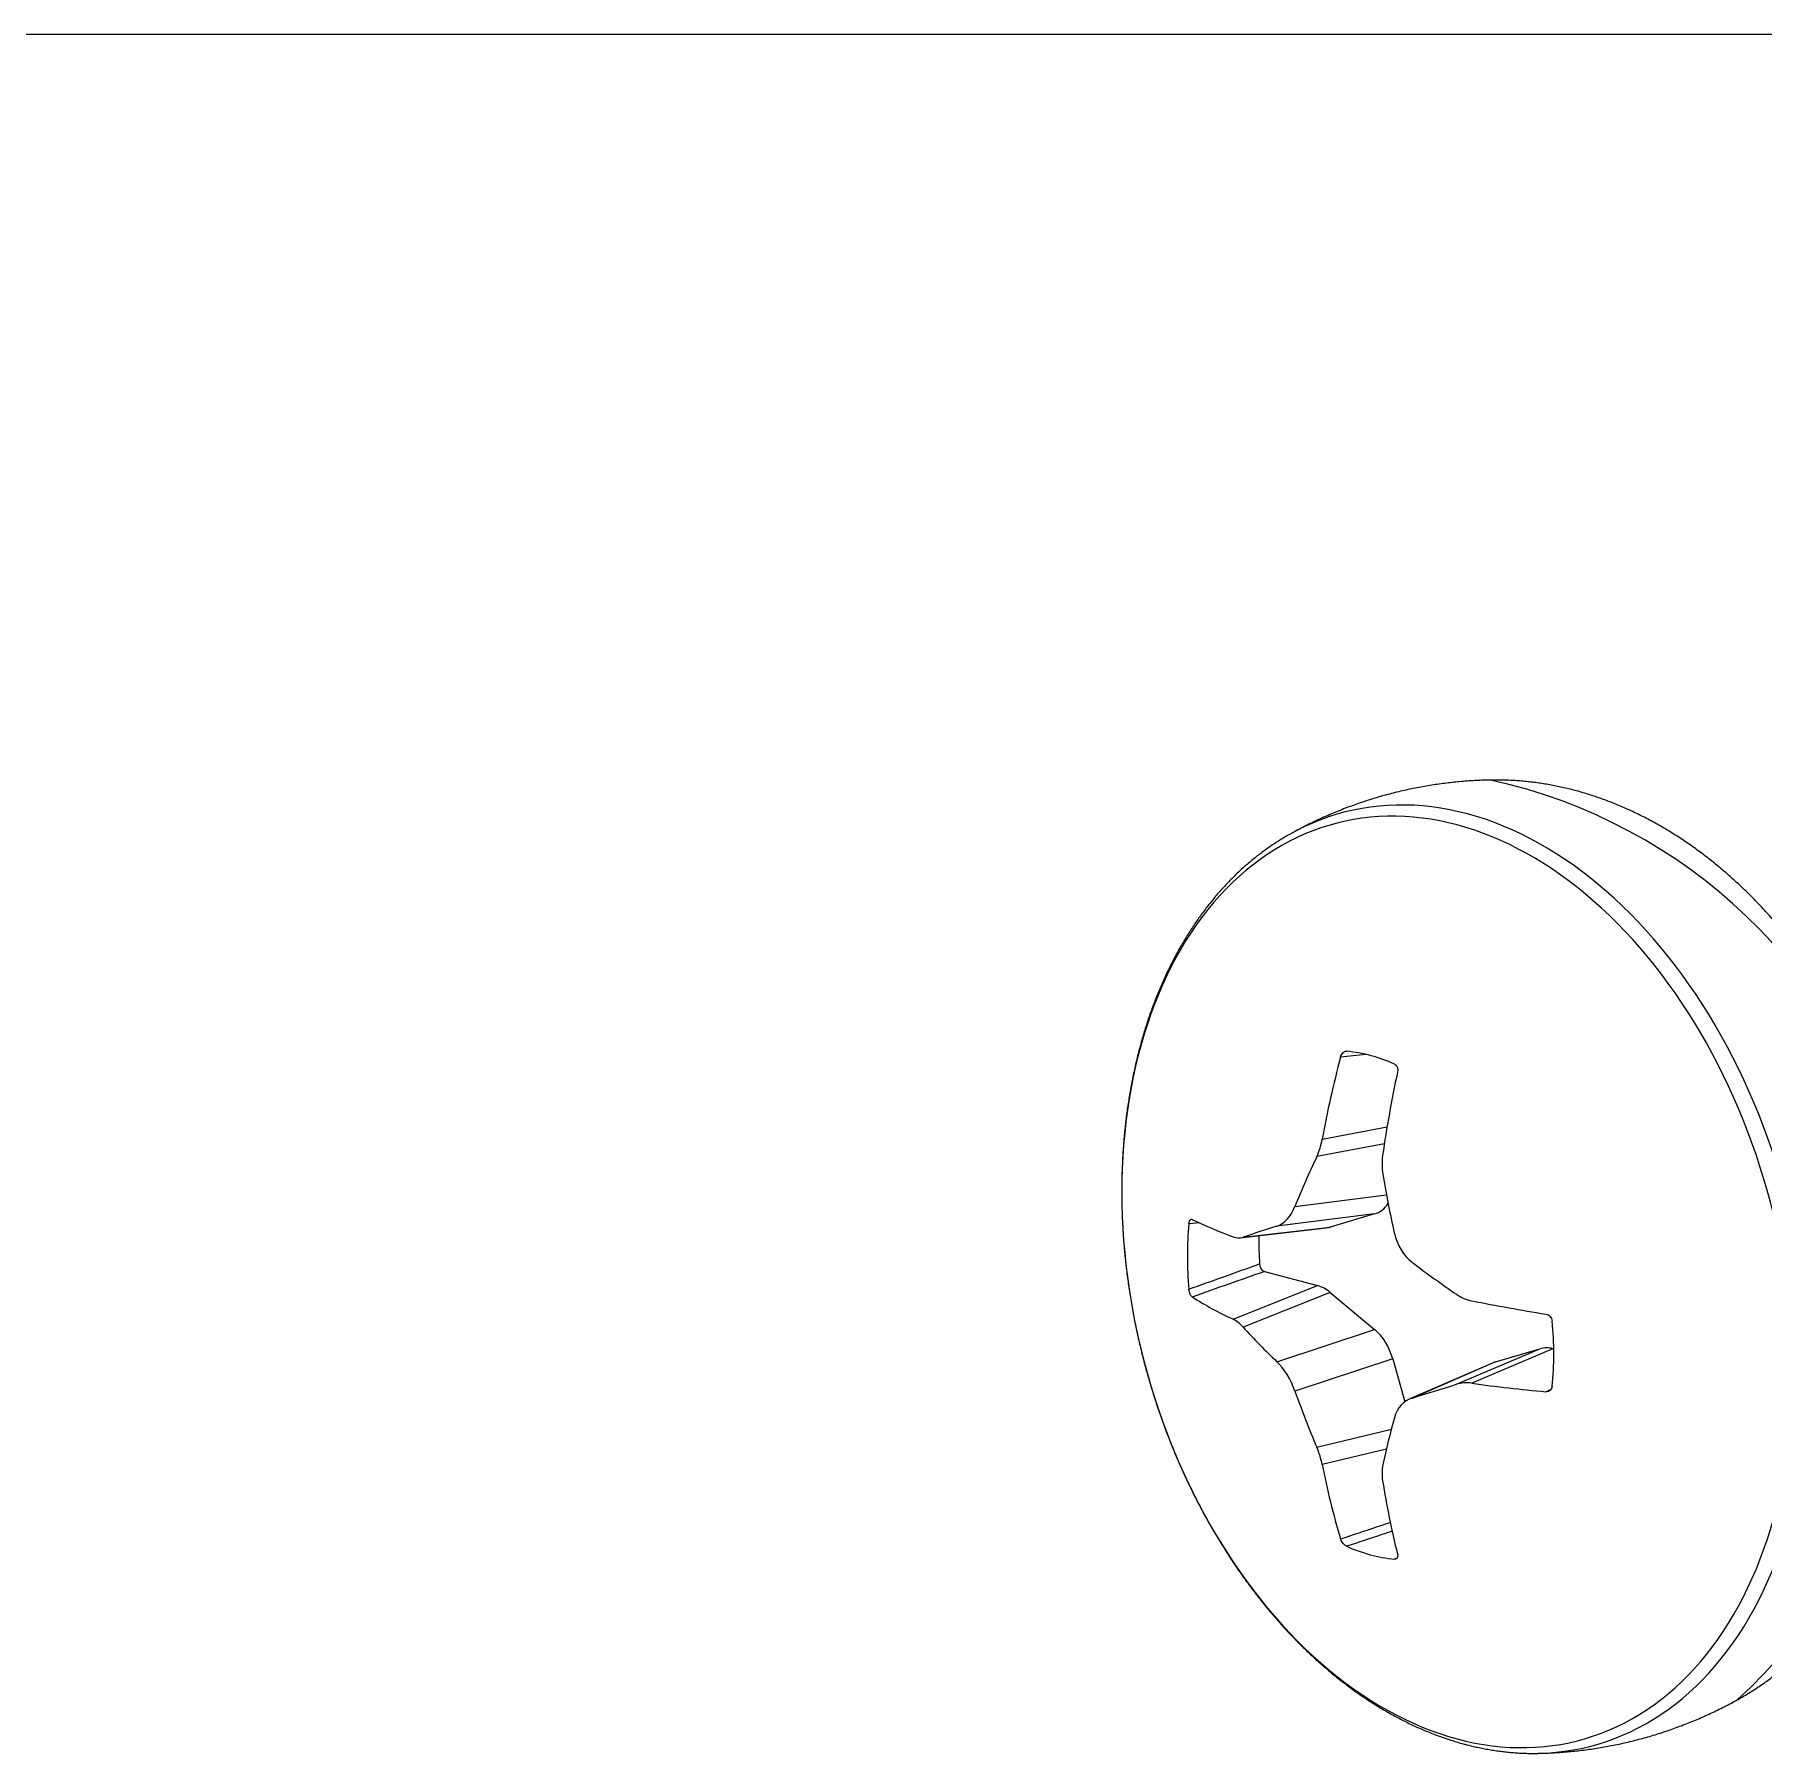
# Model space of a CAD drawing. Header units: millimetres. Extents: x 0.9 to 38.7, y 0.9 to 29.7.
# Drawn here: x 26.72 to 32.02, y 24.45 to 29.72 of the extents above; entities that cross this region are included whole.
import ezdxf

# ---------------------------------------------------------------- set-up
doc = ezdxf.new("R2010")
doc.units = ezdxf.units.MM
doc.header["$LTSCALE"] = 0.14184
doc.linetypes.add('SLD-Solid', pattern=[0])

msp = doc.modelspace()

# ---------------------------------------------------------------- linework, layer by layer
at = {"color": 7, "linetype": 'SLD-Solid', "lineweight": 18}
msp.add_line((38.7294, 29.7226), (0.9007, 29.7226), dxfattribs=at)
at = {"color": 7, "linetype": 'SLD-Solid', "lineweight": 25}
for p, q in [((30.5746, 27.2709), (30.5743, 27.2708)), ((30.8038, 26.5928), (30.7259, 26.5848)), ((30.6695, 26.3323), (30.8686, 26.3704)), ((30.8603, 26.3189), (30.6529, 26.2793)), ((30.5858, 26.1263), (30.8668, 26.1619)), ((30.2937, 26.0757), (30.2604, 26.0728)), ((30.4178, 26.0299), (30.683, 26.0609)), ((30.427, 26.032), (30.6944, 26.0632)), ((30.8305, 26.1035), (30.5303, 26.0656)), ((30.8305, 26.1035), (30.6944, 26.0632)), ((30.4925, 25.9267), (30.6552, 25.8832)), ((30.3959, 25.7802), (30.6552, 25.8832)), ((30.6944, 25.862), (30.427, 25.7558)), ((30.6944, 25.862), (30.8305, 25.7488)), ((30.5303, 25.6499), (30.8305, 25.7488)), ((31.0815, 25.5805), (31.3379, 25.6896)), ((31.3772, 25.6897), (31.1285, 25.5839)), ((31.2018, 25.6493), (31.3379, 25.6896)), ((31.3772, 25.6897), (31.38, 25.689)), ((30.886, 25.6583), (30.5858, 25.5594)), ((30.886, 25.6583), (30.923, 25.5266)), ((31.1941, 25.6465), (30.9381, 25.5354)), ((31.2018, 25.6493), (30.9464, 25.5384)), ((31.3559, 25.5577), (31.3725, 25.5656)), ((30.6529, 25.3875), (30.8817, 25.4431)), ((30.8665, 25.3819), (30.6695, 25.3341)), ((30.8914, 25.044), (30.8998, 25.0481))]:
    msp.add_line(p, q, dxfattribs=at)
at = {"color": 7, "linetype": 'SLD-Solid', "lineweight": 25, "flags": 128}
for points in [[(31.3309, 24.4479), (31.3335, 24.448), (31.3603, 24.449), (31.3868, 24.4511), (31.4133, 24.4542), (31.4395, 24.4583), (31.4654, 24.4633), (31.4912, 24.4694), (31.5167, 24.4764), (31.5419, 24.4844), (31.5668, 24.4934), (31.5914, 24.5033), (31.6157, 24.5142), (31.6396, 24.526), (31.6632, 24.5388), (31.6864, 24.5526), (31.7092, 24.5672), (31.7316, 24.5828), (31.7536, 24.5993), (31.7751, 24.6167), (31.7962, 24.6349), (31.8169, 24.654), (31.837, 24.674), (31.8567, 24.6948), (31.8758, 24.7165), (31.8944, 24.7389), (31.9125, 24.7622), (31.9301, 24.7862), (31.947, 24.811), (31.9635, 24.8366), (31.9793, 24.8629), (31.9945, 24.8899), (32.0092, 24.9176), (32.0232, 24.9459), (32.0366, 24.975), (32.0494, 25.0046), (32.0615, 25.0349), (32.073, 25.0658), (32.0838, 25.0972), (32.094, 25.1292), (32.1035, 25.1617), (32.1123, 25.1948), (32.1205, 25.2283), (32.1279, 25.2623), (32.1347, 25.2967), (32.1407, 25.3315), (32.1461, 25.3668), (32.1507, 25.4024), (32.1546, 25.4383), (32.1579, 25.4746), (32.1604, 25.5111), (32.1622, 25.5479), (32.1633, 25.585), (32.1636, 25.6223), (32.1633, 25.6598), (32.1622, 25.6974), (32.1604, 25.7352), (32.1579, 25.7731), (32.1546, 25.8111), (32.1507, 25.8491), (32.1461, 25.8872), (32.1407, 25.9253), (32.1347, 25.9634), (32.1279, 26.0014), (32.1205, 26.0394), (32.1123, 26.0773), (32.1035, 26.115), (32.094, 26.1527), (32.0838, 26.1901), (32.073, 26.2273), (32.0615, 26.2644), (32.0494, 26.3011), (32.0366, 26.3377), (32.0232, 26.3739), (32.0092, 26.4097), (31.9945, 26.4453), (31.9793, 26.4804), (31.9635, 26.5152), (31.947, 26.5496), (31.9301, 26.5835), (31.9125, 26.6169), (31.8944, 26.6499), (31.8758, 26.6823), (31.8567, 26.7142), (31.837, 26.7456), (31.8169, 26.7763), (31.7962, 26.8065), (31.7751, 26.8361), (31.7536, 26.865), (31.7316, 26.8932), (31.7092, 26.9208), (31.6864, 26.9477), (31.6632, 26.9739), (31.6396, 26.9993), (31.6157, 27.024), (31.5914, 27.0479), (31.5668, 27.071), (31.5419, 27.0933), (31.5167, 27.1148), (31.4912, 27.1355), (31.4654, 27.1554), (31.4395, 27.1743), (31.4133, 27.1924), (31.3868, 27.2097), (31.3603, 27.226), (31.3335, 27.2414), (31.3066, 27.2559), (31.2795, 27.2695), (31.2524, 27.2821), (31.2251, 27.2938), (31.1978, 27.3045), (31.1705, 27.3143), (31.143, 27.3231), (31.1156, 27.331), (31.0882, 27.3378), (31.0608, 27.3437), (31.0334, 27.3486), (31.0061, 27.3525), (30.9788, 27.3554), (30.9517, 27.3573), (30.9246, 27.3582), (30.8977, 27.3581), (30.871, 27.3571), (30.8444, 27.355), (30.818, 27.3519), (30.7918, 27.3479), (30.7658, 27.3428), (30.74, 27.3368), (30.7145, 27.3297), (30.6893, 27.3217), (30.6644, 27.3128), (30.6398, 27.3028), (30.6155, 27.2919), (30.5916, 27.2801), (30.5746, 27.2709)], [(31.0838, 24.4921), (31.1108, 24.4854), (31.1377, 24.4796), (31.1646, 24.4748), (31.1914, 24.471), (31.2182, 24.4681), (31.2449, 24.4663), (31.2714, 24.4654), (31.2978, 24.4654), (31.3241, 24.4665), (31.3502, 24.4685), (31.3762, 24.4716), (31.4019, 24.4755), (31.4274, 24.4805), (31.4527, 24.4864), (31.4777, 24.4933), (31.5025, 24.5012), (31.527, 24.51), (31.5511, 24.5198), (31.575, 24.5305), (31.5985, 24.5421), (31.6216, 24.5547), (31.6444, 24.5682), (31.6668, 24.5826), (31.6888, 24.5979), (31.7104, 24.6141), (31.7316, 24.6311), (31.7523, 24.649), (31.7726, 24.6678), (31.7924, 24.6874), (31.8117, 24.7079), (31.8305, 24.7292), (31.8488, 24.7512), (31.8665, 24.7741), (31.8837, 24.7977), (31.9004, 24.822), (31.9166, 24.8471), (31.9321, 24.8729), (31.9471, 24.8995), (31.9615, 24.9267), (31.9752, 24.9545), (31.9884, 24.983), (32.0009, 25.0122), (32.0129, 25.0419), (32.0241, 25.0722), (32.0348, 25.1031), (32.0448, 25.1345), (32.0541, 25.1665), (32.0628, 25.1989), (32.0707, 25.2318), (32.0781, 25.2652), (32.0847, 25.299), (32.0906, 25.3332), (32.0959, 25.3678), (32.1005, 25.4028), (32.1043, 25.4381), (32.1075, 25.4737), (32.11, 25.5096), (32.1117, 25.5458), (32.1128, 25.5822), (32.1131, 25.6188), (32.1128, 25.6556), (32.1117, 25.6926), (32.11, 25.7297), (32.1075, 25.7669), (32.1043, 25.8042), (32.1005, 25.8416), (32.0959, 25.879), (32.0906, 25.9164), (32.0847, 25.9538), (32.0781, 25.9912), (32.0707, 26.0285), (32.0628, 26.0657), (32.0541, 26.1027), (32.0448, 26.1397), (32.0348, 26.1765), (32.0241, 26.213), (32.0129, 26.2494), (32.0009, 26.2855), (31.9884, 26.3214), (31.9752, 26.3569), (31.9615, 26.3922), (31.9471, 26.4271), (31.9321, 26.4616), (31.9166, 26.4958), (31.9004, 26.5295), (31.8837, 26.5628), (31.8665, 26.5957), (31.8488, 26.628), (31.8305, 26.6599), (31.8117, 26.6912), (31.7924, 26.722), (31.7726, 26.7522), (31.7523, 26.7819), (31.7316, 26.8109), (31.7104, 26.8393), (31.6888, 26.867), (31.6668, 26.8941), (31.6444, 26.9205), (31.6216, 26.9462), (31.5985, 26.9712), (31.575, 26.9954), (31.5511, 27.0189), (31.527, 27.0416), (31.5025, 27.0636), (31.4777, 27.0847), (31.4527, 27.105), (31.4274, 27.1245), (31.4019, 27.1431), (31.3762, 27.1609), (31.3502, 27.1778), (31.3241, 27.1938), (31.2978, 27.209), (31.2714, 27.2232), (31.2449, 27.2366), (31.2182, 27.249), (31.1914, 27.2605), (31.1646, 27.271), (31.1377, 27.2806), (31.1108, 27.2893), (31.0838, 27.297), (31.0569, 27.3037), (31.03, 27.3095), (31.0031, 27.3143), (30.9763, 27.3181), (30.9495, 27.321), (30.9228, 27.3228), (30.8963, 27.3237), (30.8698, 27.3237), (30.8436, 27.3226), (30.8174, 27.3205), (30.7915, 27.3175), (30.7658, 27.3135), (30.7403, 27.3086), (30.715, 27.3026), (30.6899, 27.2957), (30.6652, 27.2879), (30.6407, 27.2791), (30.6166, 27.2693), (30.5927, 27.2586), (30.5692, 27.247), (30.546, 27.2344), (30.5233, 27.2209), (30.5008, 27.2065), (30.4788, 27.1912), (30.4572, 27.175), (30.4361, 27.158), (30.4154, 27.14), (30.3951, 27.1213), (30.3753, 27.1016), (30.356, 27.0812), (30.3372, 27.0599), (30.3189, 27.0379), (30.3012, 27.015), (30.2839, 26.9914), (30.2673, 26.9671), (30.2511, 26.942), (30.2356, 26.9161), (30.2206, 26.8896), (30.2062, 26.8624), (30.1925, 26.8346), (30.1793, 26.8061), (30.1667, 26.7769), (30.1548, 26.7472), (30.1435, 26.7169), (30.1329, 26.686), (30.1229, 26.6546), (30.1136, 26.6226), (30.1049, 26.5902), (30.0969, 26.5573), (30.0896, 26.5239), (30.083, 26.4901), (30.077, 26.4559), (30.0718, 26.4213), (30.0672, 26.3863), (30.0634, 26.351), (30.0602, 26.3154), (30.0577, 26.2795), (30.056, 26.2433), (30.0549, 26.2069), (30.0546, 26.1703), (30.0549, 26.1335), (30.056, 26.0965), (30.0577, 26.0594), (30.0602, 26.0222), (30.0634, 25.9849), (30.0672, 25.9475), (30.0718, 25.9101), (30.077, 25.8727), (30.083, 25.8353), (30.0896, 25.7979), (30.0969, 25.7606), (30.1049, 25.7234), (30.1136, 25.6863), (30.1229, 25.6494), (30.1329, 25.6126), (30.1435, 25.576), (30.1548, 25.5397), (30.1667, 25.5036), (30.1793, 25.4677), (30.1925, 25.4321), (30.2062, 25.3969), (30.2206, 25.362), (30.2356, 25.3275), (30.2511, 25.2933), (30.2673, 25.2596), (30.2839, 25.2263), (30.3012, 25.1934), (30.3189, 25.1611), (30.3372, 25.1292), (30.356, 25.0979), (30.3753, 25.0671), (30.3951, 25.0369), (30.4154, 25.0072), (30.4361, 24.9782), (30.4572, 24.9498), (30.4788, 24.922), (30.5008, 24.895), (30.5233, 24.8686), (30.546, 24.8429), (30.5692, 24.8179), (30.5927, 24.7937), (30.6166, 24.7702), (30.6407, 24.7475), (30.6652, 24.7255), (30.6899, 24.7044), (30.715, 24.6841), (30.7403, 24.6646), (30.7658, 24.646), (30.7915, 24.6282), (30.8174, 24.6113), (30.8436, 24.5952), (30.8698, 24.5801), (30.8963, 24.5659), (30.9228, 24.5525), (30.9495, 24.5401), (30.9763, 24.5286), (31.0031, 24.5181), (31.03, 24.5085), (31.0569, 24.4998), (31.0838, 24.4921)]]:
    msp.add_lwpolyline(points, dxfattribs=at)
at = {"color": 7, "linetype": 'SLD-Solid', "lineweight": 25}
for centre, radius, start, end in [((30.8345, 25.8277), 1.6452, 312.3464, 77.6495), ((33.6613, 25.7964), 3.0394, 164.9661, 169.8445), ((30.7002, 26.1436), 0.461, 65.5027, 84.5013), ((34.5998, 25.7445), 3.7834, 167.8928, 171.8222), ((33.2334, 25.057), 2.8553, 154.656, 158.0077), ((34.2579, 26.7975), 3.4502, 189.5524, 192.6052), ((31.2944, 25.9726), 1.0388, 174.4685, 185.5315), ((31.0017, 27.6219), 1.7006, 244.5382, 249.1305), ((32.1909, 20.7744), 5.5456, 107.4238, 108.5464), ((31.5014, 26.0215), 1.0266, 179.1602, 184.0077), ((33.2834, 29.0518), 3.8804, 232.9679, 235.4271), ((30.8724, 26.8043), 1.1295, 237.807, 245.0479), ((32.7096, 33.9789), 8.2944, 259.01113, 260.607), ((31.9455, 27.134), 2.0507, 222.2269, 226.3625), ((30.3414, 25.6739), 1.0388, 354.4685, 5.5315), ((25.7318, 42.5269), 17.7708, 287.06389, 287.51998), ((31.7771, 30.2033), 4.6647, 262.0078, 264.8194), ((33.2894, 26.5149), 2.8675, 199.4646, 203.1516), ((33.4464, 24.7763), 2.65, 164.6529, 167.8686), ((32.9032, 25.7658), 2.275, 190.9378, 196.8558), ((33.4504, 25.6939), 2.6275, 188.9648, 193.9757), ((30.9355, 25.5029), 0.461, 245.5027, 264.5013)]:
    msp.add_arc(centre, radius, start, end, dxfattribs=at)
for centre, major_axis, ratio, start_param, end_param in [((30.7904, 26.2445), (-0.0388, 0.1414), 0.67826, 3.155518, 3.665196), ((30.6549, 26.2044), (-0.0376, 0.1417), 0.677619, 3.044248, 3.161206), ((30.6549, 25.742), (-0.037, 0.1417), 0.679618, 5.523944, 5.914464), ((30.7904, 25.6293), (-0.0369, 0.1412), 0.684227, 4.739177, 5.520039), ((31.3774, 25.5484), (-0.0376, 0.1417), 0.677619, 5.912279, 6.302799), ((31.2419, 25.5083), (-0.0388, 0.1414), 0.67826, 0.013926, 0.096508)]:
    msp.add_ellipse(centre, major_axis=major_axis, ratio=ratio, start_param=start_param, end_param=end_param, dxfattribs=at)
for points, knots in [([(31.1864, 27.4348), (31.1834, 27.4347), (31.1728, 27.4346), (31.1545, 27.4339), (31.1315, 27.4328), (31.1085, 27.4312), (31.0855, 27.4292), (31.0626, 27.4268), (31.0398, 27.424), (31.017, 27.4209), (30.9943, 27.4173), (30.9717, 27.4133), (30.9491, 27.4089), (30.9267, 27.4042), (30.9043, 27.399), (30.8821, 27.3935), (30.8599, 27.3876), (30.8379, 27.3813), (30.816, 27.3746), (30.7942, 27.3675), (30.7725, 27.3601), (30.751, 27.3522), (30.7296, 27.344), (30.7084, 27.3355), (30.6873, 27.3265), (30.6664, 27.3172), (30.6456, 27.3075), (30.625, 27.2975), (30.6046, 27.2871), (30.5878, 27.2782), (30.5778, 27.2727), (30.5746, 27.2709)], [0, 0, 0, 0, 0.013793, 0.049867, 0.085916, 0.121941, 0.157944, 0.193924, 0.229884, 0.265824, 0.301747, 0.337652, 0.373542, 0.409417, 0.445279, 0.481128, 0.516966, 0.552794, 0.588614, 0.624425, 0.66023, 0.696029, 0.731824, 0.767616, 0.803406, 0.839195, 0.874985, 0.910777, 0.946572, 0.982372, 1, 1, 1, 1]), ([(31.9427, 24.6119), (31.9438, 24.6125), (31.9504, 24.616), (31.9624, 24.623), (31.9787, 24.6328), (31.9948, 24.6429), (32.0108, 24.6534), (32.0266, 24.6643), (32.0422, 24.6756), (32.0576, 24.6872), (32.0728, 24.6991), (32.0879, 24.7114), (32.1027, 24.7241), (32.1174, 24.7371), (32.1318, 24.7504), (32.1461, 24.7641), (32.1601, 24.7781), (32.1739, 24.7925), (32.1875, 24.8072), (32.2008, 24.8223), (32.2139, 24.8376), (32.2268, 24.8533), (32.2395, 24.8693), (32.2519, 24.8857), (32.264, 24.9023), (32.2759, 24.9192), (32.2876, 24.9365), (32.2989, 24.9541), (32.3101, 24.9719), (32.3209, 24.99), (32.3315, 25.0085), (32.3418, 25.0272), (32.3518, 25.0461), (32.3615, 25.0654), (32.371, 25.0849), (32.3802, 25.1046), (32.389, 25.1246), (32.3976, 25.1448), (32.4059, 25.1653), (32.4138, 25.186), (32.4215, 25.2069), (32.4289, 25.2281), (32.4359, 25.2494), (32.4427, 25.2709), (32.4491, 25.2926), (32.4552, 25.3145), (32.461, 25.3366), (32.4665, 25.3589), (32.4717, 25.3813), (32.4765, 25.4039), (32.4811, 25.4266), (32.4853, 25.4495), (32.4892, 25.4724), (32.4928, 25.4956), (32.4961, 25.5188), (32.499, 25.5422), (32.5016, 25.5656), (32.504, 25.5892), (32.5059, 25.6128), (32.5076, 25.6366), (32.509, 25.6604), (32.51, 25.6843), (32.5107, 25.7082), (32.5112, 25.7323), (32.5113, 25.7563), (32.511, 25.7805), (32.5105, 25.8046), (32.5097, 25.8288), (32.5085, 25.853), (32.507, 25.8773), (32.5052, 25.9015), (32.5032, 25.9258), (32.5008, 25.9501), (32.4981, 25.9744), (32.4951, 25.9987), (32.4917, 26.0229), (32.4881, 26.0471), (32.4842, 26.0714), (32.48, 26.0955), (32.4755, 26.1197), (32.4707, 26.1438), (32.4656, 26.1678), (32.4602, 26.1918), (32.4545, 26.2158), (32.4485, 26.2396), (32.4422, 26.2634), (32.4356, 26.2871), (32.4288, 26.3108), (32.4216, 26.3343), (32.4142, 26.3578), (32.4065, 26.3811), (32.3985, 26.4044), (32.3902, 26.4275), (32.3817, 26.4505), (32.3729, 26.4734), (32.3638, 26.4961), (32.3544, 26.5187), (32.3447, 26.5412), (32.3348, 26.5635), (32.3247, 26.5857), (32.3142, 26.6077), (32.3035, 26.6296), (32.2926, 26.6513), (32.2814, 26.6728), (32.2699, 26.6941), (32.2582, 26.7152), (32.2462, 26.7362), (32.234, 26.7569), (32.2215, 26.7774), (32.2088, 26.7978), (32.1958, 26.8179), (32.1826, 26.8377), (32.1692, 26.8574), (32.1555, 26.8768), (32.1416, 26.896), (32.1275, 26.9149), (32.1131, 26.9336), (32.0986, 26.9521), (32.0838, 26.9702), (32.0688, 26.9881), (32.0536, 27.0057), (32.0381, 27.0231), (32.0225, 27.0401), (32.0067, 27.0569), (31.9907, 27.0733), (31.9745, 27.0895), (31.9581, 27.1053), (31.9415, 27.1208), (31.9247, 27.136), (31.9078, 27.1509), (31.8907, 27.1655), (31.8734, 27.1797), (31.856, 27.1935), (31.8384, 27.207), (31.8207, 27.2202), (31.8029, 27.233), (31.7849, 27.2454), (31.7667, 27.2575), (31.7485, 27.2691), (31.7301, 27.2805), (31.7117, 27.2914), (31.6931, 27.3019), (31.6744, 27.3121), (31.6557, 27.3219), (31.6368, 27.3312), (31.6179, 27.3402), (31.5989, 27.3488), (31.5799, 27.357), (31.5608, 27.3648), (31.5416, 27.3721), (31.5224, 27.3791), (31.5031, 27.3857), (31.4838, 27.3918), (31.4645, 27.3976), (31.4452, 27.4029), (31.4259, 27.4078), (31.4065, 27.4123), (31.3872, 27.4164), (31.3678, 27.4201), (31.3485, 27.4234), (31.3291, 27.4263), (31.3098, 27.4287), (31.2905, 27.4308), (31.2713, 27.4325), (31.252, 27.4337), (31.2328, 27.4345), (31.2137, 27.435), (31.1982, 27.435), (31.1892, 27.4348), (31.1864, 27.4348)], [0, 0, 0, 0, 0.001067, 0.006689, 0.012321, 0.017962, 0.023615, 0.029279, 0.034956, 0.040645, 0.046349, 0.052066, 0.057797, 0.063544, 0.069306, 0.075084, 0.080878, 0.086689, 0.092515, 0.098359, 0.104219, 0.110095, 0.115988, 0.121898, 0.127823, 0.133765, 0.139722, 0.145694, 0.151682, 0.157684, 0.163699, 0.169728, 0.17577, 0.181824, 0.187889, 0.193965, 0.200052, 0.206148, 0.212253, 0.218366, 0.224486, 0.230614, 0.236747, 0.242886, 0.24903, 0.255178, 0.26133, 0.267486, 0.273644, 0.279804, 0.285966, 0.292129, 0.298293, 0.304458, 0.310623, 0.316788, 0.322952, 0.329116, 0.335279, 0.341441, 0.347602, 0.353762, 0.35992, 0.366077, 0.372232, 0.378386, 0.384538, 0.390689, 0.396838, 0.402986, 0.409132, 0.415276, 0.421419, 0.427561, 0.433702, 0.439841, 0.445979, 0.452117, 0.458253, 0.464389, 0.470523, 0.476658, 0.482792, 0.488926, 0.495059, 0.501193, 0.507327, 0.513461, 0.519595, 0.52573, 0.531865, 0.538001, 0.544138, 0.550276, 0.556416, 0.562556, 0.568698, 0.574841, 0.580985, 0.587132, 0.59328, 0.59943, 0.605582, 0.611735, 0.617891, 0.624049, 0.630209, 0.63637, 0.642534, 0.6487, 0.654868, 0.661037, 0.667209, 0.673382, 0.679557, 0.685733, 0.69191, 0.698088, 0.704267, 0.710447, 0.716626, 0.722806, 0.728985, 0.735162, 0.741338, 0.747512, 0.753684, 0.759853, 0.766018, 0.772179, 0.778335, 0.784486, 0.79063, 0.796768, 0.802898, 0.80902, 0.815133, 0.821236, 0.827329, 0.833411, 0.839481, 0.845539, 0.851584, 0.857615, 0.863632, 0.869634, 0.875621, 0.881592, 0.887547, 0.893485, 0.899407, 0.905312, 0.9112, 0.917071, 0.922925, 0.928762, 0.934582, 0.940385, 0.946172, 0.951942, 0.957697, 0.963436, 0.96916, 0.97487, 0.980565, 0.986248, 0.991917, 0.997575, 1, 1, 1, 1]), ([(30.5743, 27.2708), (30.5713, 27.2691), (30.5632, 27.2646), (30.5501, 27.2569), (30.5353, 27.2477), (30.5206, 27.2381), (30.506, 27.2282), (30.4916, 27.2179), (30.4774, 27.2073), (30.4634, 27.1963), (30.4495, 27.1849), (30.4358, 27.1732), (30.4223, 27.1612), (30.409, 27.1488), (30.3959, 27.1361), (30.383, 27.123), (30.3703, 27.1096), (30.3578, 27.0958), (30.3455, 27.0817), (30.3334, 27.0673), (30.3216, 27.0526), (30.3099, 27.0376), (30.2985, 27.0222), (30.2873, 27.0066), (30.2763, 26.9906), (30.2656, 26.9743), (30.2551, 26.9578), (30.2449, 26.9409), (30.2349, 26.9238), (30.2251, 26.9064), (30.2156, 26.8887), (30.2063, 26.8708), (30.1973, 26.8525), (30.1886, 26.8341), (30.1801, 26.8153), (30.1719, 26.7964), (30.1639, 26.7771), (30.1562, 26.7577), (30.1488, 26.738), (30.1416, 26.7181), (30.1347, 26.6979), (30.1281, 26.6776), (30.1218, 26.657), (30.1157, 26.6363), (30.1099, 26.6153), (30.1044, 26.5942), (30.0992, 26.5729), (30.0943, 26.5514), (30.0896, 26.5297), (30.0852, 26.5078), (30.0811, 26.4858), (30.0773, 26.4637), (30.0738, 26.4413), (30.0706, 26.4189), (30.0676, 26.3963), (30.065, 26.3736), (30.0626, 26.3507), (30.0605, 26.3278), (30.0588, 26.3047), (30.0573, 26.2815), (30.0561, 26.2582), (30.0551, 26.2349), (30.0545, 26.2114), (30.0542, 26.1879), (30.0541, 26.1643), (30.0544, 26.1406), (30.0549, 26.1169), (30.0557, 26.0931), (30.0568, 26.0692), (30.0582, 26.0453), (30.0599, 26.0214), (30.0619, 25.9975), (30.0642, 25.9735), (30.0667, 25.9495), (30.0696, 25.9255), (30.0727, 25.9015), (30.0761, 25.8775), (30.0798, 25.8535), (30.0837, 25.8295), (30.088, 25.8055), (30.0925, 25.7816), (30.0973, 25.7577), (30.1024, 25.7338), (30.1078, 25.71), (30.1134, 25.6863), (30.1193, 25.6626), (30.1255, 25.6389), (30.1319, 25.6154), (30.1386, 25.5919), (30.1456, 25.5685), (30.1528, 25.5452), (30.1603, 25.522), (30.1681, 25.4989), (30.1761, 25.4759), (30.1844, 25.453), (30.1929, 25.4302), (30.2017, 25.4076), (30.2107, 25.3851), (30.22, 25.3627), (30.2295, 25.3405), (30.2393, 25.3184), (30.2493, 25.2965), (30.2596, 25.2748), (30.27, 25.2532), (30.2807, 25.2318), (30.2917, 25.2105), (30.3028, 25.1895), (30.3142, 25.1687), (30.3258, 25.148), (30.3377, 25.1276), (30.3497, 25.1073), (30.362, 25.0873), (30.3744, 25.0675), (30.3871, 25.0479), (30.3999, 25.0286), (30.413, 25.0095), (30.4263, 24.9906), (30.4397, 24.972), (30.4534, 24.9536), (30.4672, 24.9355), (30.4812, 24.9176), (30.4954, 24.9), (30.5098, 24.8827), (30.5243, 24.8656), (30.539, 24.8489), (30.5539, 24.8324), (30.5689, 24.8162), (30.5841, 24.8003), (30.5994, 24.7847), (30.6149, 24.7694), (30.6305, 24.7544), (30.6463, 24.7398), (30.6622, 24.7254), (30.6782, 24.7114), (30.6944, 24.6977), (30.7107, 24.6843), (30.7271, 24.6713), (30.7436, 24.6586), (30.7602, 24.6462), (30.7769, 24.6342), (30.7938, 24.6225), (30.8107, 24.6112), (30.8277, 24.6002), (30.8448, 24.5896), (30.862, 24.5794), (30.8792, 24.5695), (30.8965, 24.56), (30.9139, 24.5509), (30.9314, 24.5421), (30.9489, 24.5337), (30.9664, 24.5257), (30.984, 24.5181), (31.0017, 24.5109), (31.0194, 24.504), (31.0371, 24.4976), (31.0548, 24.4915), (31.0725, 24.4858), (31.0894, 24.4807), (31.1005, 24.4777), (31.1056, 24.4763)], [0, 0, 0, 0, 0.003773, 0.010025, 0.016281, 0.022543, 0.02881, 0.035083, 0.041362, 0.047646, 0.053937, 0.060233, 0.066536, 0.072845, 0.07916, 0.085481, 0.091808, 0.098141, 0.104479, 0.110824, 0.117173, 0.123528, 0.129889, 0.136253, 0.142623, 0.148997, 0.155375, 0.161757, 0.168142, 0.174531, 0.180923, 0.187318, 0.193716, 0.200116, 0.206518, 0.212923, 0.219329, 0.225737, 0.232147, 0.238557, 0.244969, 0.251382, 0.257795, 0.26421, 0.270624, 0.27704, 0.283455, 0.289871, 0.296287, 0.302703, 0.309119, 0.315534, 0.32195, 0.328365, 0.33478, 0.341195, 0.347609, 0.354023, 0.360437, 0.36685, 0.373263, 0.379675, 0.386087, 0.392498, 0.398909, 0.405319, 0.411729, 0.418139, 0.424548, 0.430956, 0.437364, 0.443772, 0.450179, 0.456587, 0.462993, 0.4694, 0.475806, 0.482211, 0.488617, 0.495022, 0.501427, 0.507832, 0.514237, 0.520642, 0.527047, 0.533451, 0.539856, 0.54626, 0.552665, 0.55907, 0.565474, 0.571879, 0.578284, 0.58469, 0.591095, 0.597501, 0.603907, 0.610313, 0.616719, 0.623126, 0.629533, 0.635941, 0.642349, 0.648757, 0.655166, 0.661576, 0.667986, 0.674396, 0.680807, 0.687218, 0.69363, 0.700043, 0.706456, 0.712869, 0.719283, 0.725698, 0.732113, 0.738529, 0.744945, 0.751361, 0.757778, 0.764196, 0.770614, 0.777032, 0.78345, 0.789869, 0.796287, 0.802706, 0.809125, 0.815543, 0.821962, 0.82838, 0.834797, 0.841214, 0.84763, 0.854046, 0.86046, 0.866873, 0.873285, 0.879695, 0.886103, 0.89251, 0.898914, 0.905316, 0.911715, 0.918111, 0.924504, 0.930894, 0.93728, 0.943662, 0.95004, 0.956414, 0.962783, 0.969148, 0.975507, 0.981861, 0.988209, 0.994552, 1, 1, 1, 1]), ([(30.7259, 26.5848), (30.7266, 26.5873), (30.7276, 26.5898), (30.7288, 26.592), (30.73, 26.5941), (30.7315, 26.5961), (30.7331, 26.5977), (30.7347, 26.5993), (30.7365, 26.6006), (30.7383, 26.6014), (30.7403, 26.6023), (30.7424, 26.6027), (30.7444, 26.6025)], [0, 0, 0, 0, 0.00001564682, 0.00001564682, 0.00001564682, 0.00003129827, 0.00003129827, 0.00003129827, 0.00004685274, 0.00004685274, 0.00004685274, 0.00006373693, 0.00006373693, 0.00006373693, 0.00006373693]), ([(30.8914, 26.5631), (30.8931, 26.5624), (30.8947, 26.5612), (30.896, 26.5597), (30.8974, 26.5582), (30.8985, 26.5564), (30.8994, 26.5543), (30.9003, 26.5523), (30.9008, 26.5499), (30.9011, 26.5475), (30.9014, 26.545), (30.9013, 26.5424), (30.901, 26.5399), (30.9009, 26.5392), (30.9007, 26.5386), (30.9006, 26.538)], [0, 0, 0, 0, 0.00001470844, 0.00001470844, 0.00001470844, 0.00002939418, 0.00002939418, 0.00002939418, 0.00004442267, 0.00004442267, 0.00004442267, 0.00005988483, 0.00005988483, 0.00005988483, 0.00006364892, 0.00006364892, 0.00006364892, 0.00006364892]), ([(30.2604, 26.0728), (30.2606, 26.075), (30.261, 26.0772), (30.2616, 26.0791), (30.2622, 26.0809), (30.2629, 26.0825), (30.2637, 26.0838), (30.2645, 26.085), (30.2655, 26.086), (30.2665, 26.0865), (30.2676, 26.087), (30.2687, 26.0871), (30.2698, 26.0868), (30.2701, 26.0867), (30.2704, 26.0866), (30.2706, 26.0864)], [0, 0, 0, 0, 0.00001470844, 0.00001470844, 0.00001470844, 0.00002939418, 0.00002939418, 0.00002939418, 0.00004442267, 0.00004442267, 0.00004442267, 0.00005988483, 0.00005988483, 0.00005988483, 0.00006364892, 0.00006364892, 0.00006364892, 0.00006364892]), ([(30.2604, 25.8725), (30.296, 25.8852), (30.3317, 25.898), (30.3674, 25.9107), (30.404, 25.9237), (30.4406, 25.9368), (30.4772, 25.9498)], [0, 0, 0, 0, 0.0002797668, 0.0002797668, 0.0002797668, 0.0005665054, 0.0005665054, 0.0005665054, 0.0005665054]), ([(30.4772, 25.9498), (30.4774, 25.9474), (30.4779, 25.9449), (30.4786, 25.9426), (30.4793, 25.9403), (30.4803, 25.938), (30.4815, 25.936), (30.4827, 25.934), (30.4841, 25.9322), (30.4857, 25.9308), (30.4872, 25.9293), (30.4889, 25.9282), (30.4906, 25.9274), (30.4912, 25.9271), (30.4919, 25.9269), (30.4925, 25.9267)], [0, 0, 0, 0, 0.00001463772, 0.00001463772, 0.00001463772, 0.00002928092, 0.00002928092, 0.00002928092, 0.0000438494, 0.0000438494, 0.0000438494, 0.00005839568, 0.00005839568, 0.00005839568, 0.00006381152, 0.00006381152, 0.00006381152, 0.00006381152]), ([(30.4925, 25.9267), (30.4559, 25.9138), (30.4193, 25.9009), (30.3827, 25.888), (30.3453, 25.8748), (30.308, 25.8616), (30.2706, 25.8484)], [0, 0, 0, 0, 0.0002866648, 0.0002866648, 0.0002866648, 0.000579483, 0.000579483, 0.000579483, 0.000579483]), ([(30.2706, 25.8484), (30.2695, 25.8491), (30.2684, 25.8503), (30.2673, 25.8518), (30.2662, 25.8533), (30.2651, 25.8552), (30.2642, 25.8573), (30.2633, 25.8594), (30.2625, 25.8618), (30.2619, 25.8642), (30.2612, 25.8669), (30.2607, 25.8698), (30.2604, 25.8725)], [0, 0, 0, 0, 0.00001564682, 0.00001564682, 0.00001564682, 0.00003129827, 0.00003129827, 0.00003129827, 0.00004685274, 0.00004685274, 0.00004685274, 0.00006373693, 0.00006373693, 0.00006373693, 0.00006373693]), ([(31.3559, 25.7957), (31.3583, 25.7953), (31.3606, 25.7945), (31.3628, 25.7933), (31.365, 25.7921), (31.367, 25.7904), (31.3688, 25.7886), (31.3705, 25.7867), (31.372, 25.7845), (31.3731, 25.7821), (31.3743, 25.7796), (31.3751, 25.7768), (31.3753, 25.7741)], [0, 0, 0, 0, 0.00001564682, 0.00001564682, 0.00001564682, 0.00003129827, 0.00003129827, 0.00003129827, 0.00004685274, 0.00004685274, 0.00004685274, 0.00006373693, 0.00006373693, 0.00006373693, 0.00006373693]), ([(31.3753, 25.5738), (31.3751, 25.5715), (31.3745, 25.5693), (31.3735, 25.5674), (31.3726, 25.5654), (31.3713, 25.5636), (31.3697, 25.5622), (31.3682, 25.5607), (31.3663, 25.5596), (31.3643, 25.5588), (31.3622, 25.558), (31.3599, 25.5576), (31.3576, 25.5576), (31.357, 25.5576), (31.3565, 25.5576), (31.3559, 25.5577)], [0, 0, 0, 0, 0.00001470844, 0.00001470844, 0.00001470844, 0.00002939418, 0.00002939418, 0.00002939418, 0.00004442267, 0.00004442267, 0.00004442267, 0.00005988483, 0.00005988483, 0.00005988483, 0.00006364892, 0.00006364892, 0.00006364892, 0.00006364892]), ([(30.7259, 25.1061), (30.7637, 25.1186), (30.8145, 25.1354), (30.8654, 25.1524), (30.8784, 25.1567)], [0, 0, 0, 0, 0.742895, 1, 1, 1, 1]), ([(30.7444, 25.0834), (30.7427, 25.0842), (30.7408, 25.0853), (30.7391, 25.0867), (30.7374, 25.0881), (30.7356, 25.0898), (30.7341, 25.0916), (30.7324, 25.0935), (30.731, 25.0956), (30.7297, 25.0977), (30.7284, 25.0999), (30.7273, 25.1022), (30.7265, 25.1045), (30.7263, 25.105), (30.7261, 25.1056), (30.7259, 25.1061)], [0, 0, 0, 0, 0.00001470844, 0.00001470844, 0.00001470844, 0.00002939418, 0.00002939418, 0.00002939418, 0.00004442267, 0.00004442267, 0.00004442267, 0.00005988483, 0.00005988483, 0.00005988483, 0.00006364892, 0.00006364892, 0.00006364892, 0.00006364892]), ([(30.8842, 25.1296), (30.8738, 25.1261), (30.8272, 25.1107), (30.7805, 25.0953), (30.7444, 25.0834)], [0, 0, 0, 0, 0.224347, 1, 1, 1, 1]), ([(30.9006, 25.0593), (30.9012, 25.0571), (30.9014, 25.055), (30.9013, 25.0531), (30.9011, 25.0512), (30.9007, 25.0495), (30.8999, 25.0481), (30.8991, 25.0467), (30.898, 25.0456), (30.8966, 25.0449), (30.8951, 25.0442), (30.8933, 25.0439), (30.8914, 25.044)], [0, 0, 0, 0, 0.00001564682, 0.00001564682, 0.00001564682, 0.00003129827, 0.00003129827, 0.00003129827, 0.00004685274, 0.00004685274, 0.00004685274, 0.00006373693, 0.00006373693, 0.00006373693, 0.00006373693]), ([(31.3309, 24.4479), (31.3379, 24.4481), (31.3527, 24.4484), (31.3751, 24.4494), (31.3981, 24.4508), (31.4211, 24.4526), (31.444, 24.4548), (31.4669, 24.4574), (31.4897, 24.4604), (31.5124, 24.4637), (31.5351, 24.4675), (31.5576, 24.4717), (31.5801, 24.4763), (31.6025, 24.4813), (31.6249, 24.4866), (31.6471, 24.4924), (31.6691, 24.4985), (31.6911, 24.505), (31.713, 24.5119), (31.7347, 24.5192), (31.7563, 24.5268), (31.7777, 24.5349), (31.799, 24.5433), (31.8202, 24.552), (31.8412, 24.5612), (31.862, 24.5707), (31.8827, 24.5805), (31.9032, 24.5908), (31.9232, 24.6012), (31.9363, 24.6083), (31.9427, 24.6118)], [0, 0, 0, 0, 0.03308, 0.069144, 0.105183, 0.141199, 0.177192, 0.213164, 0.249116, 0.28505, 0.320966, 0.356866, 0.39275, 0.428621, 0.464478, 0.500325, 0.53616, 0.571986, 0.607804, 0.643615, 0.679419, 0.715219, 0.751015, 0.786808, 0.822601, 0.858393, 0.894187, 0.929984, 0.965784, 1, 1, 1, 1]), ([(31.1056, 24.4763), (31.1088, 24.4755), (31.1179, 24.473), (31.133, 24.4694), (31.1507, 24.4654), (31.1685, 24.4619), (31.1862, 24.4587), (31.2039, 24.4559), (31.2216, 24.4536), (31.2393, 24.4516), (31.2569, 24.4501), (31.2745, 24.4489), (31.292, 24.4481), (31.3095, 24.4478), (31.3225, 24.4477), (31.3296, 24.4479), (31.3308, 24.4479)], [0, 0, 0, 0, 0.042877, 0.121594, 0.200252, 0.278833, 0.357337, 0.435762, 0.514109, 0.592379, 0.670573, 0.748693, 0.826739, 0.904715, 0.982624, 1, 1, 1, 1])]:
    msp.add_open_spline(points, degree=3, knots=knots, dxfattribs=at)
for points in [[(30.6529, 26.2793), (30.6606, 26.2955), (30.6661, 26.3132), (30.6695, 26.3323)], [(30.8549, 26.2826), (30.8522, 26.2633), (30.8524, 26.2441), (30.8556, 26.2249)], [(30.5303, 26.0656), (30.553, 26.0727), (30.5731, 26.0947), (30.5858, 26.1263)], [(30.3959, 26.0328), (30.4063, 26.0288), (30.4167, 26.0285), (30.427, 26.032)], [(30.8909, 26.0446), (30.8992, 26.0073), (30.9194, 25.9745), (30.9464, 25.9541)], [(31.0815, 25.8567), (31.0962, 25.8465), (31.1119, 25.8398), (31.1285, 25.8366)], [(30.427, 25.7558), (30.4167, 25.7672), (30.4063, 25.7753), (30.3959, 25.7802)], [(30.5858, 25.5594), (30.5731, 25.5955), (30.553, 25.6283), (30.5303, 25.6499)], [(31.1285, 25.5839), (31.1119, 25.5863), (31.0962, 25.5851), (31.0815, 25.5805)], [(30.9464, 25.5384), (30.9194, 25.5301), (30.8992, 25.5081), (30.8909, 25.4777)], [(30.6695, 25.3341), (30.6661, 25.3518), (30.6606, 25.3696), (30.6529, 25.3875)], [(30.8556, 25.3332), (30.8524, 25.3182), (30.8522, 25.3019), (30.8549, 25.2844)]]:
    msp.add_open_spline(points, degree=3, dxfattribs=at)

doc.saveas('drawing.dxf')
